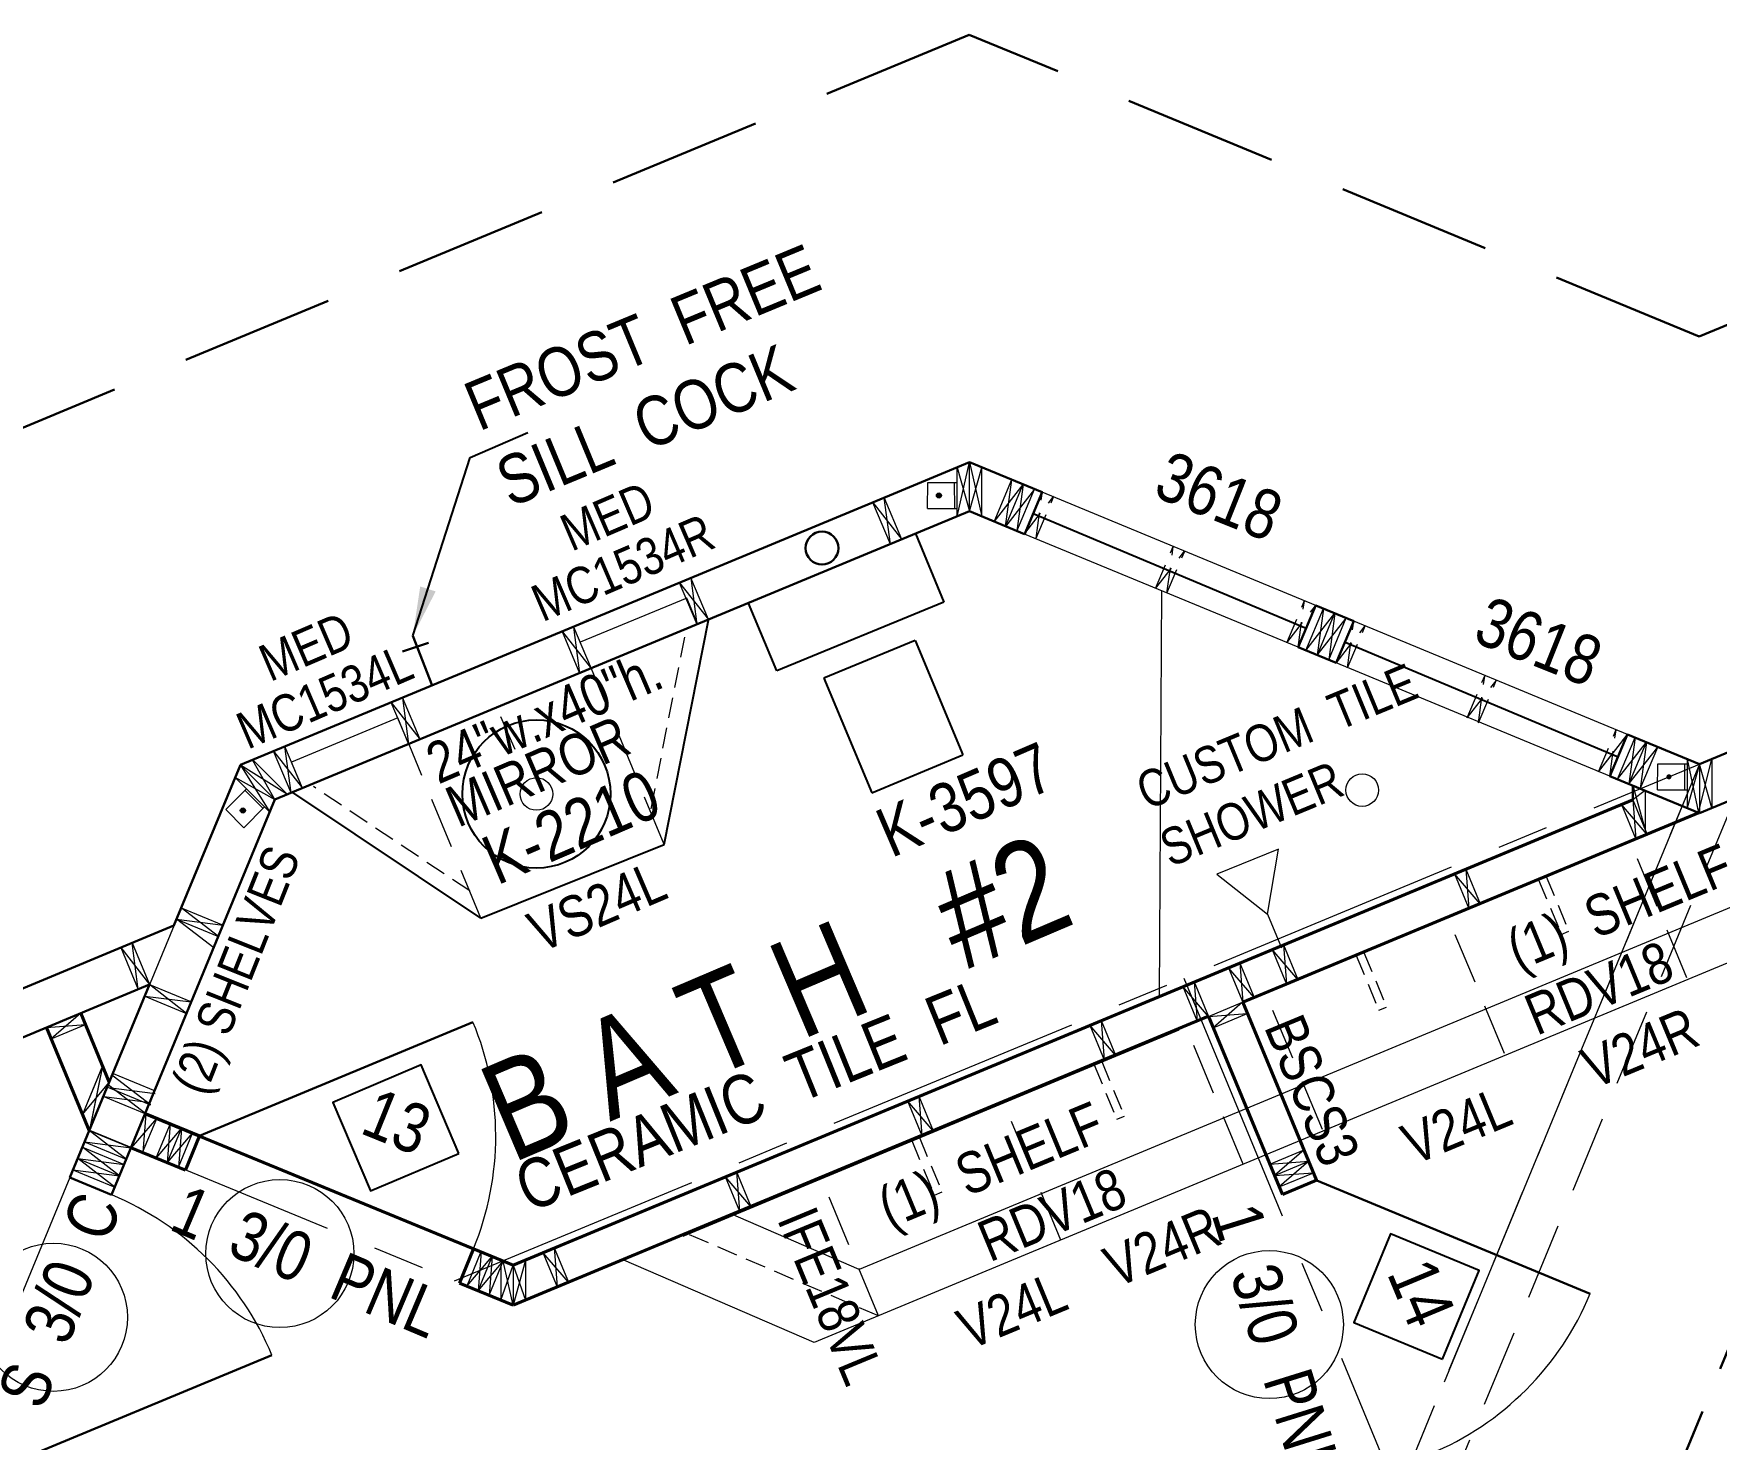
# Model space of a CAD drawing. Header units: inches. Extents: x 2775 to 35798, y 1675 to 10350.
# Drawn here: x 13638 to 13842.6, y 3896.1 to 4066.9 of the extents above; entities that cross this region are included whole.
import ezdxf

# ---------------------------------------------------------------- set-up
doc = ezdxf.new("R2010")
doc.units = ezdxf.units.IN
doc.header["$LTSCALE"] = 0.5
doc.header["$MEASUREMENT"] = 0
doc.linetypes.add('CENTER', pattern=[2, 1.25, -0.25, 0.25, -0.25])
doc.linetypes.add('HIDDEN', pattern=[0.375, 0.25, -0.125])
for name, color, linetype, lineweight in [('BUILT-INS', 6, 'CONTINUOUS', 9), ('DOORS', 7, 'CONTINUOUS', 30), ('GRID', 1, 'CENTER', 20), ('INT WALLS', 7, 'CONTINUOUS', 40), ('LITE COVE', 7, 'HIDDEN', 30), ('MILLWORK', 7, 'CONTINUOUS', 20), ('PLUMBING', 7, 'CONTINUOUS', 20), ('ROOF BEAMS', 3, 'HIDDEN', 30), ('ROOFLINE', 7, 'HIDDEN', 30), ('WALL FRAMING', 7, 'CONTINUOUS', 30), ('WALLS', 7, 'CONTINUOUS', 30), ('WINDOWS', 5, 'CONTINUOUS', 30)]:
    doc.layers.add(name, color=color, linetype=linetype, lineweight=lineweight)
for name, color, linetype in [('CABINETS', 30, 'HIDDEN'), ('CABTOPS', 30, 'CONTINUOUS'), ('LLPLUMBING', 102, 'CONTINUOUS'), ('LLTEXT', 7, 'CONTINUOUS'), ('MILLWORK TEXT', 7, 'CONTINUOUS'), ('TEXT', 7, 'CONTINUOUS')]:
    doc.layers.add(name, color=color, linetype=linetype)
doc.styles.add('ARCHENT', font='technical.ttf', dxfattribs={"height": 6})
doc.styles.add('ARCHENTLTD', font='technical.ttf', dxfattribs={"height": 6})
doc.dimstyles.new('ARCHENTLTD', dxfattribs={"dimtxt": 12, "dimasz": 6, "dimexe": 9, "dimexo": 3, "dimgap": 1, "dimtad": 0, "dimdec": 4, "dimzin": 1, "dimdsep": 46, "dimlunit": 4, "dimtxsty": 'ARCHENT', "dimcen": 6, "dimaunit": 1, "dimadec": 5, "dimazin": 0, "dimtfac": 1, "dimtdec": 4, "dimtofl": 0, "dimtmove": 0, "dimatfit": 3, "dimfxl": 1, "dimfrac": 2, "dimtolj": 1, "dimtzin": 0, "dimarcsym": 0})

msp = doc.modelspace()

# ---------------------------------------------------------------- hatches: boundary and pattern name
at = {"layer": 'WALL FRAMING', "lineweight": 9, "ltscale": 150}
for points in [[(13748.36681, 4010.77097, 1), (13747.74181, 4010.77097, 1)], [(13837.11341, 3976.58326, 1), (13836.48841, 3976.58326, 1)], [(13837.11341, 3976.58326, 1), (13836.48841, 3976.58326, 1)], [(13663.75661, 3972.49091, 1), (13663.13161, 3972.49091, 1)]]:
    msp.add_hatch(color=256, dxfattribs=at).paths.add_polyline_path(points)

# ---------------------------------------------------------------- linework, layer by layer
at = {"layer": 'BUILT-INS', "linetype": 'HIDDEN', "lineweight": 9, "ltscale": 50}
for p, q in [((13838.98554, 3952.17594), (13832.07281, 3968.79563)), ((13816.82595, 3942.95897), (13809.91322, 3959.57866)), ((13794.66636, 3933.74199), (13787.75363, 3950.36168)), ((13785.03549, 3929.50037), (13778.12276, 3946.12007)), ((13762.8759, 3920.2834), (13755.96317, 3936.90309)), ((13740.71631, 3911.06643), (13733.80358, 3927.68612))]:
    msp.add_line(p, q, dxfattribs=at)
at = {"layer": 'BUILT-INS', "ltscale": 0.75}
for p, q in [((13858.89447, 3966.80397), (13738.36231, 3916.72594)), ((13869.03478, 3964.39481), (13732.90713, 3907.83726))]:
    msp.add_line(p, q, dxfattribs=at)
at = {"layer": 'BUILT-INS', "color": 6, "linetype": 'HIDDEN', "lineweight": 9, "ltscale": 20}
for p, q in [((13821.88535, 3964.45463), (13824.63905, 3957.82004)), ((13820.96175, 3964.07129), (13823.71544, 3957.43669)), ((13798.78757, 3954.85848), (13801.54127, 3948.22389)), ((13799.71118, 3955.24183), (13802.46487, 3948.60723)), ((13767.85169, 3941.98008), (13770.60539, 3935.34549)), ((13766.92809, 3941.59674), (13769.68178, 3934.96214)), ((13744.75391, 3932.38394), (13747.50761, 3925.74934)), ((13745.67752, 3932.76728), (13748.43121, 3926.13268)), ((13740.7155, 3911.06837), (13717.481, 3921.05274))]:
    msp.add_line(p, q, dxfattribs=at)
at = {"layer": 'BUILT-INS', "color": 6, "linetype": 'Continuous', "lineweight": 9, "ltscale": 5}
for p, q in [((13823.71544, 3957.43669), (13824.63905, 3957.82004)), ((13801.54127, 3948.22389), (13802.46487, 3948.60723)), ((13769.68178, 3934.96214), (13770.60539, 3935.34549)), ((13747.50761, 3925.74934), (13748.43121, 3926.13268))]:
    msp.add_line(p, q, dxfattribs=at)
at = {"layer": 'BUILT-INS'}
for p, q in [((13738.36231, 3916.72594), (13722.77725, 3923.46445)), ((13732.90713, 3907.83726), (13709.74228, 3917.85305))]:
    msp.add_line(p, q, dxfattribs=at)
at = {"layer": 'CABINETS', "lineweight": 9, "ltscale": 50}
for p, q in [((13714.6623, 3968.34428), (13705.80605, 3989.70797)), ((13692.38716, 3959.41019), (13683.63703, 3980.51787))]:
    msp.add_line(p, q, dxfattribs=at)
at = {"layer": 'CABTOPS', "color": 7, "linetype": 'HIDDEN', "lineweight": 20, "ltscale": 20}
for p, q in [((13713.05739, 3972.71384), (13717.40322, 3994.67413)), ((13691.01583, 3962.71822), (13672.00982, 3975.40527))]:
    msp.add_line(p, q, dxfattribs=at)
at = {"layer": 'DOORS', "ltscale": 75}
for p, q in [((13691.41326, 3946.78644), (13658.18379, 3932.93717)), ((13793.98028, 3927.5446), (13827.24218, 3913.77342)), ((13666.97171, 3906.30814), (13633.72037, 3892.51064))]:
    msp.add_line(p, q, dxfattribs=at)
at = {"layer": 'DOORS', "color": 7, "linetype": 'Continuous', "lineweight": 25, "ltscale": 25, "flags": 128}
for points in [[(13689.6926, 3930.82407), (13685.13392, 3941.5649), (13674.39309, 3937.00621), (13678.95178, 3926.26539)], [(13809.26479, 3905.82338), (13813.7183, 3916.60824), (13802.93345, 3921.06176), (13798.47993, 3910.2769)]]:
    msp.add_lwpolyline(points, close=True, dxfattribs=at)
at = {"layer": 'DOORS', "color": 7, "linetype": 'Continuous', "lineweight": 20, "ltscale": 7.5}
for centre in [(13667.93942, 3918.64774), (13667.93942, 3918.64774), (13640.41261, 3910.90695), (13788.22092, 3910.0207)]:
    msp.add_circle(centre, 9, dxfattribs=at)
at = {"layer": 'DOORS', "lineweight": 9, "ltscale": 75}
for centre, radius, start, end in [((13658.18379, 3932.93717), 36, 337.6252485, 22.6252485), ((13633.73204, 3892.52198), 35.98519, 22.5262444, 67.5019631), ((13793.98028, 3927.5446), 35.98566, 292.5321603, 337.5093435)]:
    msp.add_arc(centre, radius, start, end, dxfattribs=at)
at = {"layer": 'GRID', "ltscale": 50}
for p, q in [((13840.50378, 3978.12922), (13929.17153, 4014.93082)), ((13663.13356, 3978.02306), (13626.44744, 3889.29817)), ((13689.15526, 3915.32124), (13840.50378, 3978.12922)), ((13840.50378, 3978.12922), (13803.83543, 3889.42486)), ((13777.81509, 3952.11682), (13803.83543, 3889.42486)), ((13501.44662, 3888.80149), (13652.09586, 3951.32853)), ((13644.79447, 3933.65897), (13689.15526, 3915.32124)), ((13644.79447, 3933.65897), (13689.15526, 3915.32124))]:
    msp.add_line(p, q, dxfattribs=at)
at = {"layer": 'INT WALLS', "ltscale": 75}
for p, q in [((13696.31112, 3917.24187), (13832.40512, 3973.78544)), ((13784.98606, 3949.21109), (13840.38376, 3972.22742)), ((13784.98368, 3949.20956), (13792.24607, 3931.71255)), ((13696.31906, 3912.37223), (13780.82788, 3947.48348)), ((13780.82788, 3947.48348), (13789.81399, 3925.8336)), ((13658.18379, 3932.93717), (13651.62523, 3935.63703)), ((13658.18379, 3932.93717), (13651.62523, 3935.63703)), ((13696.31112, 3917.24187), (13651.55175, 3935.61869)), ((13656.4708, 3928.77595), (13658.18379, 3932.93717)), ((13656.4708, 3928.77595), (13658.18379, 3932.93717)), ((13656.4708, 3928.77595), (13649.84944, 3931.50167)), ((13656.4708, 3928.77595), (13649.84944, 3931.50167)), ((13689.7605, 3915.07209), (13691.47349, 3919.2333)), ((13689.7605, 3915.07209), (13691.47349, 3919.2333)), ((13696.31112, 3917.24187), (13691.47349, 3919.2333)), ((13696.31906, 3912.37223), (13689.7605, 3915.07209)), ((13696.31906, 3912.37223), (13689.7605, 3915.07209))]:
    msp.add_line(p, q, dxfattribs=at)
at = {"layer": 'INT WALLS', "color": 7, "lineweight": 20, "ltscale": 50}
for p, q in [((13831.01459, 3973.21648), (13832.75834, 3969.01358)), ((13832.39989, 3973.78326), (13834.14364, 3969.58037)), ((13810.72035, 3964.79393), (13812.4641, 3960.59104)), ((13812.10566, 3965.36072), (13813.8494, 3961.15783)), ((13789.9385, 3956.16088), (13791.68225, 3951.95799)), ((13788.5532, 3955.59409), (13790.29695, 3951.3912)), ((13783.25167, 3953.39144), (13784.99542, 3949.18855)), ((13784.63697, 3953.95823), (13786.38072, 3949.75534)), ((13777.69459, 3951.09266), (13779.43834, 3946.88977)), ((13779.07989, 3951.65945), (13780.82364, 3947.45656)), ((13766.38643, 3946.39441), (13768.13017, 3942.19151)), ((13767.77173, 3946.9612), (13769.51548, 3942.7583)), ((13745.60496, 3937.76151), (13747.3487, 3933.55862)), ((13744.21965, 3937.19473), (13745.9634, 3932.99183)), ((13722.05288, 3927.99504), (13723.79663, 3923.79215)), ((13723.43818, 3928.56183), (13725.18193, 3924.35894)), ((13701.27141, 3919.36215), (13703.01516, 3915.15925)), ((13699.88611, 3918.79536), (13701.62986, 3914.59246))]:
    msp.add_line(p, q, dxfattribs=at)
at = {"layer": 'INT WALLS', "lineweight": 20, "ltscale": 50}
for p, q in [((13780.81476, 3947.47802), (13784.97193, 3949.20077)), ((13640.14625, 3944.74458), (13644.30343, 3946.46734)), ((13781.38901, 3946.09229), (13785.54618, 3947.81505)), ((13788.28078, 3929.52809), (13792.43796, 3931.25084)), ((13788.85503, 3928.14236), (13793.01221, 3929.86512)), ((13789.42928, 3926.75664), (13793.58646, 3928.47939))]:
    msp.add_line(p, q, dxfattribs=at)
at = {"layer": 'INT WALLS', "ltscale": 50}
for p, q in [((13784.98606, 3949.21109), (13793.96929, 3927.55557)), ((13639.57222, 3946.13059), (13644.7635, 3933.60268)), ((13643.72785, 3947.85252), (13647.19634, 3939.48646)), ((13789.81211, 3925.83282), (13793.96929, 3927.55557))]:
    msp.add_line(p, q, dxfattribs=at)
at = {"layer": 'LITE COVE', "ltscale": 90}
msp.add_line((13836.56183, 3889.04348), (13863.71006, 3954.71773), dxfattribs=at)
at = {"layer": 'LLPLUMBING', "color": 5, "linetype": 'Continuous', "lineweight": 30, "ltscale": 25}
for p, q in [((13686.44673, 3987.69574), (13684.10044, 3993.70582)), ((13686.01134, 3992.8811), (13682.84446, 3991.82633))]:
    msp.add_line(p, q, dxfattribs=at)
at = {"layer": 'MILLWORK', "lineweight": 9, "ltscale": 50}
for p, q in [((13717.39241, 3998.31067), (13704.46344, 3992.94021)), ((13718.73502, 3995.07843), (13717.39241, 3998.31067)), ((13705.80605, 3989.70797), (13704.46344, 3992.94021)), ((13682.29442, 3983.75012), (13669.36545, 3978.37966)), ((13683.63372, 3980.52586), (13682.2911, 3983.75811)), ((13670.70807, 3975.14742), (13669.36545, 3978.37966))]:
    msp.add_line(p, q, dxfattribs=at)
at = {"layer": 'MILLWORK', "color": 7, "lineweight": -3, "ltscale": 10}
for p, q in [((13714.6623, 3968.34428), (13720.05937, 3995.6167)), ((13692.38716, 3959.41019), (13669.52829, 3974.66914))]:
    msp.add_line(p, q, dxfattribs=at)
at = {"layer": 'MILLWORK', "color": 7, "linetype": 'Continuous', "lineweight": -3, "ltscale": 5}
msp.add_line((13692.38716, 3959.41019), (13714.6623, 3968.34428), dxfattribs=at)
at = {"layer": 'PLUMBING', "color": 5, "linetype": 'Continuous', "lineweight": -3, "ltscale": 1.5}
for p, q in [((13745.1893, 4006.13488), (13748.64423, 3997.82443)), ((13728.33866, 3989.46228), (13724.8946, 3997.69324)), ((13748.64423, 3997.82443), (13728.33866, 3989.46228)), ((13745.16103, 3993.14557), (13734.06491, 3988.57601)), ((13745.16103, 3993.14557), (13750.97518, 3979.25754)), ((13734.06491, 3988.57601), (13739.90606, 3974.6235)), ((13739.90606, 3974.6235), (13750.97518, 3979.25754))]:
    msp.add_line(p, q, dxfattribs=at)
at = {"layer": 'PLUMBING', "color": 7, "linetype": 'Continuous', "lineweight": 9}
msp.add_line((13775.10327, 3999.21335), (13774.84547, 3949.87088), dxfattribs=at)
at = {"layer": 'PLUMBING', "color": 7, "linetype": 'Continuous', "lineweight": 9, "ltscale": 7.5}
msp.add_line((13694.77569, 3983.92483), (13696.49117, 3979.94384), dxfattribs=at)
at = {"layer": 'PLUMBING', "linetype": 'Continuous', "lineweight": 30, "ltscale": 90}
msp.add_line((13832.40166, 3975.5271), (13832.40512, 3973.78544), dxfattribs=at)
msp.add_line((13832.40166, 3975.5271), (13832.40512, 3973.78544), dxfattribs=at)
at = {"layer": 'PLUMBING', "color": 5, "linetype": 'Continuous', "lineweight": 9, "ltscale": 10}
for p, q in [((13789.3174, 3967.77398), (13781.85497, 3964.75437)), ((13788.00645, 3959.89131), (13789.3174, 3967.77398)), ((13781.85497, 3964.75437), (13788.00645, 3959.89131))]:
    msp.add_line(p, q, dxfattribs=at)
at = {"layer": 'PLUMBING', "color": 5, "lineweight": 9, "ltscale": 90}
msp.add_line((13788.00645, 3959.89131), (13789.71133, 3955.79241), dxfattribs=at)
at = {"layer": 'PLUMBING', "color": 5, "lineweight": 30, "ltscale": 50}
msp.add_circle((13733.84266, 4004.37575), 2, dxfattribs=at)
at = {"layer": 'PLUMBING', "color": 5, "linetype": 'Continuous', "lineweight": -3, "ltscale": 1.5}
msp.add_circle((13699.12314, 3974.49508, -178358.10443), 9, dxfattribs=at)
at = {"layer": 'PLUMBING', "color": 5, "linetype": 'Continuous', "lineweight": 9, "ltscale": 10}
for centre in [(13799.50963, 3974.97315), (13699.12314, 3974.49508, -178358.10443)]:
    msp.add_circle(centre, 1.98, dxfattribs=at)
at = {"layer": 'ROOF BEAMS', "lineweight": 20, "ltscale": 75}
for p, q in [((13840.50371, 3978.12925), (13803.83619, 3889.42518)), ((13844.79941, 3973.95721), (13809.82335, 3889.34666))]:
    msp.add_line(p, q, dxfattribs=at)
at = {"layer": 'ROOFLINE', "linetype": 'HIDDEN', "ltscale": 150}
for p, q in [((13751.75066, 4066.75798), (13626.37341, 4014.73867)), ((13840.46683, 4030.0841), (13751.75066, 4066.75798)), ((13840.46683, 4030.09147), (13929.13443, 4066.893)), ((13840.46803, 4030.0841), (13929.13562, 4066.88563))]:
    msp.add_line(p, q, dxfattribs=at)
at = {"layer": 'WALL FRAMING', "lineweight": 20, "ltscale": 150}
for p, q in [((13750.28858, 4008.22926), (13750.28472, 4014.18227)), ((13751.78818, 4008.85145), (13751.78432, 4014.80446)), ((13753.28858, 4008.2312), (13753.28472, 4014.18421)), ((13742.16995, 4004.85781), (13740.03275, 4009.92568)), ((13743.55207, 4005.44067), (13741.41488, 4010.50854)), ((13718.6713, 3995.10488), (13716.5341, 4000.17276)), ((13720.05342, 3995.68775), (13717.91623, 4000.75562)), ((13704.42393, 3989.12511), (13702.28673, 3994.19298)), ((13705.80605, 3989.70797), (13703.66886, 3994.77585)), ((13683.62012, 3980.55326), (13681.48292, 3985.62113)), ((13685.00225, 3981.13612), (13682.86505, 3986.20399)), ((13668.84939, 3974.42829), (13664.63673, 3978.63446)), ((13669.30337, 3974.6189), (13667.16617, 3979.68678)), ((13670.68549, 3975.20176), (13668.5483, 3980.26964)), ((13839.00323, 3978.74952), (13839.00756, 3972.79632)), ((13839.00323, 3978.74952), (13839.00756, 3972.79632)), ((13842.00323, 3978.75157), (13842.00756, 3972.79845)), ((13667.34995, 3973.80574), (13663.13729, 3978.0119)), ((13840.50368, 3978.12918), (13840.50801, 3972.17606)), ((13840.50368, 3978.12918), (13840.50801, 3972.17606)), ((13666.72971, 3972.30534), (13662.51705, 3976.5115))]:
    msp.add_line(p, q, dxfattribs=at)
at = {"layer": 'WALL FRAMING', "linetype": 'Continuous', "lineweight": 9, "ltscale": 150}
for p, q in [((13750.28472, 4014.18227), (13751.78818, 4008.85145)), ((13750.28858, 4008.22926), (13751.78432, 4014.80446)), ((13751.78432, 4014.80446), (13753.28858, 4008.2312)), ((13751.78818, 4008.85145), (13753.28472, 4014.18421)), ((13754.76038, 4007.58902), (13758.28859, 4012.11569)), ((13756.14334, 4007.00816), (13756.90234, 4012.68875)), ((13759.67483, 4011.54264), (13756.14334, 4007.00816)), ((13758.28859, 4012.11569), (13757.54495, 4006.47169)), ((13740.03275, 4009.92568), (13743.55207, 4005.44067)), ((13742.16995, 4004.85781), (13741.41819, 4010.50071)), ((13716.5341, 4000.17276), (13720.05342, 3995.68775)), ((13718.6713, 3995.10488), (13717.91953, 4000.74778)), ((13794.79249, 3997.02555), (13794.04289, 3991.38401)), ((13792.66042, 3991.94939), (13796.17873, 3996.4525)), ((13794.04289, 3991.38401), (13797.56498, 3995.87945)), ((13796.17873, 3996.4525), (13795.43729, 3990.8137)), ((13702.28673, 3994.19298), (13705.80605, 3989.70797)), ((13704.42393, 3989.12511), (13703.67216, 3994.76801)), ((13681.48292, 3985.62113), (13685.00225, 3981.13612)), ((13683.62012, 3980.55326), (13682.86836, 3986.19616)), ((13828.22537, 3977.2044), (13831.75358, 3981.73107)), ((13830.55336, 3976.29117), (13834.06621, 3980.78126)), ((13830.55336, 3976.29117), (13834.06621, 3980.78126)), ((13832.68324, 3981.36212), (13831.9396, 3975.7181)), ((13832.68324, 3981.36212), (13831.9396, 3975.7181)), ((13834.06621, 3980.78126), (13833.31929, 3975.12944)), ((13834.06621, 3980.78126), (13833.31929, 3975.12944)), ((13664.59846, 3978.59844), (13667.31168, 3973.76972)), ((13667.16617, 3979.68678), (13670.68549, 3975.20176)), ((13669.30337, 3974.6189), (13668.5516, 3980.2618)), ((13831.9396, 3975.7181), (13835.44917, 3980.20039)), ((13831.9396, 3975.7181), (13835.44917, 3980.20039)), ((13839.00323, 3978.74952), (13840.38376, 3972.22742)), ((13839.00323, 3978.74952), (13840.38376, 3972.22742)), ((13840.38376, 3972.22742), (13842.00323, 3978.75157)), ((13668.84939, 3974.42829), (13663.13729, 3978.0119)), ((13663.13729, 3978.0119), (13666.72971, 3972.30534)), ((13840.50368, 3978.12918), (13839.00756, 3972.79632)), ((13840.50368, 3978.12918), (13839.00756, 3972.79632)), ((13842.00756, 3972.79845), (13840.50368, 3978.12918)), ((13667.34995, 3973.80574), (13662.51705, 3976.5115)), ((13651.62523, 3935.63703), (13651.26851, 3930.91517)), ((13651.62523, 3935.63703), (13651.26851, 3930.91517)), ((13649.90613, 3931.47834), (13652.97702, 3935.07824)), ((13649.90613, 3931.47834), (13652.97702, 3935.07824)), ((13652.896, 3930.24753), (13655.9669, 3933.84743)), ((13652.896, 3930.24753), (13655.9669, 3933.84743)), ((13654.61511, 3934.40622), (13654.25838, 3929.68437)), ((13654.61511, 3934.40622), (13654.25838, 3929.68437)), ((13655.9669, 3933.84743), (13655.61018, 3929.12558)), ((13655.9669, 3933.84743), (13655.61018, 3929.12558)), ((13654.24779, 3929.68874), (13657.31869, 3933.28864)), ((13654.24779, 3929.68874), (13657.31869, 3933.28864)), ((13690.67909, 3914.69395), (13693.74999, 3918.29385)), ((13690.67909, 3914.69395), (13693.74999, 3918.29385)), ((13692.03088, 3914.13515), (13695.10178, 3917.73505)), ((13692.03088, 3914.13515), (13695.10178, 3917.73505)), ((13692.3982, 3918.85264), (13692.04148, 3914.13078)), ((13692.3982, 3918.85264), (13692.04148, 3914.13078)), ((13693.74999, 3918.29384), (13693.39327, 3913.57199)), ((13693.74999, 3918.29384), (13693.39327, 3913.57199))]:
    msp.add_line(p, q, dxfattribs=at)
at = {"layer": 'WALL FRAMING', "lineweight": 9, "ltscale": 150}
for p, q in [((13746.65836, 4009.20727), (13746.69998, 4012.33231)), ((13746.69998, 4012.33231), (13750.26283, 4012.33535)), ((13749.97122, 4009.2101), (13749.96855, 4012.3351)), ((13746.65836, 4009.20727), (13750.22122, 4009.21031)), ((13835.40496, 3975.01956), (13835.44658, 3978.1446)), ((13835.40496, 3975.01956), (13835.44658, 3978.1446)), ((13835.44658, 3978.1446), (13839.00943, 3978.14764)), ((13835.44658, 3978.1446), (13839.00943, 3978.14764)), ((13838.71782, 3975.02239), (13838.71515, 3978.14739)), ((13838.71782, 3975.02239), (13838.71515, 3978.14739)), ((13661.35114, 3972.6062), (13663.86861, 3975.12737)), ((13665.9033, 3972.74238), (13663.69197, 3974.95046)), ((13835.40496, 3975.01956), (13838.96782, 3975.02261)), ((13835.40496, 3975.01956), (13838.96782, 3975.02261)), ((13663.56247, 3970.39811), (13661.35114, 3972.6062)), ((13663.56247, 3970.39811), (13666.07994, 3972.91928)), ((13834.14374, 3969.58859), (13831.01466, 3973.21629)), ((13832.39931, 3973.79099), (13832.75834, 3969.01358)), ((13813.84951, 3961.16605), (13810.72043, 3964.79375)), ((13812.10508, 3965.36845), (13812.4641, 3960.59104)), ((13660.46292, 3957.17991), (13655.95548, 3960.67033)), ((13660.46292, 3957.17255), (13655.95548, 3960.66297)), ((13655.38151, 3959.2845), (13661.03553, 3958.56631)), ((13659.90127, 3955.81925), (13655.38151, 3959.2845)), ((13655.38151, 3959.27713), (13661.03553, 3958.55895)), ((13659.90127, 3955.81188), (13655.38151, 3959.27713)), ((13650.71014, 3950.75428), (13649.99029, 3956.40954)), ((13789.93792, 3956.1686), (13790.29695, 3951.3912)), ((13648.614, 3955.83828), (13652.09586, 3951.32853)), ((13791.68236, 3951.96621), (13788.55328, 3955.59391)), ((13786.38083, 3949.76356), (13783.25175, 3953.39126)), ((13784.63639, 3953.96595), (13784.99542, 3949.18855)), ((13656.6033, 3947.83811), (13652.09586, 3951.32853)), ((13780.82375, 3947.46478), (13777.69467, 3951.09247)), ((13779.07931, 3951.66717), (13779.43834, 3946.88977)), ((13651.52189, 3949.94269), (13657.17591, 3949.22451)), ((13784.97061, 3949.20022), (13781.38901, 3946.09229)), ((13639.572, 3946.13031), (13644.30343, 3946.46734)), ((13643.72785, 3947.85252), (13640.14625, 3944.74458)), ((13769.51558, 3942.76653), (13766.3865, 3946.39422)), ((13767.77115, 3946.96892), (13768.13017, 3942.19151)), ((13780.81476, 3947.47802), (13785.54618, 3947.81505)), ((13652.20151, 3936.72957), (13647.69408, 3940.22)), ((13646.54382, 3937.74161), (13652.19785, 3937.02343)), ((13651.62523, 3935.63703), (13647.1178, 3939.12745)), ((13647.1201, 3938.83416), (13652.77412, 3938.11598)), ((13745.60438, 3937.76924), (13745.9634, 3932.99183)), ((13747.34881, 3933.56684), (13744.21973, 3937.19454)), ((13649.27094, 3930.1049), (13644.7635, 3933.59532)), ((13648.4437, 3928.10038), (13643.93627, 3931.59081)), ((13644.18952, 3932.20948), (13649.84355, 3931.4913)), ((13643.36229, 3930.20497), (13649.01632, 3929.48679)), ((13647.87064, 3926.71443), (13643.3632, 3930.20485)), ((13788.28078, 3929.52809), (13793.01221, 3929.86512)), ((13792.43663, 3931.2503), (13788.85503, 3928.14236)), ((13793.01221, 3929.86512), (13789.42928, 3926.75664)), ((13642.78923, 3928.81901), (13648.44325, 3928.10083)), ((13648.44325, 3928.10083), (13647.87064, 3926.71443)), ((13725.18204, 3924.36716), (13722.05296, 3927.99485)), ((13723.4376, 3928.56955), (13723.79663, 3923.79215)), ((13788.85503, 3928.14236), (13793.58646, 3928.47939)), ((13701.27083, 3919.36987), (13701.62986, 3914.59246)), ((13703.01526, 3915.16748), (13699.88618, 3918.79517))]:
    msp.add_line(p, q, dxfattribs=at)
at = {"layer": 'WALL FRAMING', "lineweight": 20, "ltscale": 75}
for p, q in [((13754.76038, 4007.58902), (13756.91109, 4012.70958)), ((13756.14334, 4007.00816), (13758.29406, 4012.12872)), ((13757.52631, 4006.42729), (13759.67702, 4011.54785)), ((13792.66042, 3991.94939), (13794.80124, 3997.04639)), ((13796.14405, 3996.46684), (13794.04289, 3991.38401)), ((13795.43729, 3990.8137), (13797.56717, 3995.88466)), ((13830.55336, 3976.29117), (13832.68324, 3981.36212)), ((13830.55336, 3976.29117), (13832.68324, 3981.36212)), ((13831.93633, 3975.7103), (13834.06621, 3980.78126)), ((13831.93633, 3975.7103), (13834.06621, 3980.78126)), ((13833.31929, 3975.12944), (13835.44917, 3980.20039)), ((13833.31929, 3975.12944), (13835.44917, 3980.20039)), ((13646.38385, 3941.44707), (13643.95101, 3935.5633)), ((13646.38385, 3941.43971), (13643.95101, 3935.55594)), ((13651.25792, 3930.91955), (13652.97702, 3935.07824)), ((13651.25792, 3930.91955), (13652.97702, 3935.07824)), ((13652.91653, 3930.2972), (13654.63564, 3934.45588)), ((13652.91653, 3930.2972), (13654.63564, 3934.45588)), ((13654.24779, 3929.68874), (13655.9669, 3933.84743)), ((13654.24779, 3929.68874), (13655.9669, 3933.84743)), ((13655.59959, 3929.12995), (13657.31869, 3933.28864)), ((13655.59959, 3929.12995), (13657.31869, 3933.28864)), ((13690.69962, 3914.74361), (13692.41873, 3918.90229)), ((13690.69962, 3914.74361), (13692.41873, 3918.90229)), ((13692.03089, 3914.13516), (13693.74999, 3918.29385)), ((13692.03089, 3914.13516), (13693.74999, 3918.29385)), ((13693.38268, 3913.57636), (13695.10178, 3917.73505)), ((13693.38268, 3913.57636), (13695.10178, 3917.73505))]:
    msp.add_line(p, q, dxfattribs=at)
at = {"layer": 'WALL FRAMING', "linetype": 'HIDDEN', "lineweight": 9, "ltscale": 25}
for p, q in [((13758.49461, 4006.15034), (13762.02282, 4010.67701)), ((13759.87758, 4005.56948), (13760.63657, 4011.25007)), ((13774.3977, 3999.4708), (13777.92591, 4003.99747)), ((13775.78067, 3998.88993), (13776.53966, 4004.57052)), ((13790.33875, 3992.88148), (13793.86696, 3997.40815)), ((13791.72171, 3992.30062), (13792.48071, 3997.98121)), ((13797.73004, 3989.81656), (13798.48904, 3995.49715)), ((13796.34708, 3990.39743), (13799.87529, 3994.9241)), ((13813.64031, 3983.15128), (13814.39931, 3988.83187)), ((13812.25735, 3983.73214), (13815.78556, 3988.25881)), ((13828.22537, 3977.2044), (13831.75358, 3981.73107)), ((13829.60833, 3976.62353), (13830.36733, 3982.30412))]:
    msp.add_line(p, q, dxfattribs=at)
at = {"layer": 'WALL FRAMING', "linetype": 'HIDDEN', "lineweight": 20, "ltscale": 25}
for p, q in [((13759.87758, 4005.56948), (13762.02829, 4010.69004)), ((13774.3977, 3999.4708), (13776.54842, 4004.59136)), ((13775.78067, 3998.88993), (13777.93138, 4004.01049)), ((13790.33875, 3992.88148), (13792.48946, 3998.00204)), ((13797.73004, 3989.81656), (13799.88076, 3994.93712)), ((13812.25735, 3983.73214), (13814.40806, 3988.8527)), ((13813.64031, 3983.15128), (13815.79103, 3988.27184)), ((13828.22537, 3977.2044), (13830.37608, 3982.32496)), ((13828.22537, 3977.2044), (13830.37608, 3982.32496))]:
    msp.add_line(p, q, dxfattribs=at)
at = {"layer": 'WALL FRAMING', "lineweight": 9, "ltscale": 50}
for p, q in [((13833.90289, 3974.90651), (13832.39989, 3973.78326)), ((13832.40166, 3975.5271), (13833.91238, 3970.13777)), ((13832.40166, 3975.5271), (13833.91238, 3970.13777))]:
    msp.add_line(p, q, dxfattribs=at)
at = {"layer": 'WALL FRAMING', "linetype": 'Continuous', "lineweight": 20, "ltscale": 90}
msp.add_line((13833.90289, 3974.90651), (13833.91238, 3970.13777), dxfattribs=at)
at = {"layer": 'WALL FRAMING', "lineweight": 20, "ltscale": 50}
for p, q in [((13655.95548, 3960.67033), (13661.03689, 3958.56575)), ((13655.95548, 3960.66297), (13661.03689, 3958.55838)), ((13655.38151, 3959.2845), (13660.46292, 3957.17991)), ((13655.38151, 3959.27713), (13660.46292, 3957.17255)), ((13649.99029, 3956.40954), (13652.09586, 3951.32853)), ((13648.60489, 3955.8345), (13650.71014, 3950.75428)), ((13652.09586, 3951.32853), (13657.17727, 3949.22395)), ((13651.52189, 3949.94269), (13656.6033, 3947.83811)), ((13647.69058, 3940.52065), (13652.77199, 3938.41607)), ((13646.54382, 3937.74161), (13651.62523, 3935.63703)), ((13647.1201, 3938.83416), (13652.20151, 3936.72957)), ((13644.76231, 3933.60268), (13649.84372, 3931.4981)), ((13644.7635, 3933.59532), (13649.84491, 3931.49073)), ((13643.93627, 3931.59081), (13649.01768, 3929.48622)), ((13644.18952, 3932.20948), (13649.27094, 3930.1049)), ((13643.3632, 3930.20485), (13648.44461, 3928.10027)), ((13642.78923, 3928.81901), (13647.87064, 3926.71443))]:
    msp.add_line(p, q, dxfattribs=at)
at = {"layer": 'WALL FRAMING', "linetype": 'Continuous', "lineweight": 20, "ltscale": 40}
for p, q in [((13646.38385, 3941.44707), (13644.7905, 3933.66798)), ((13646.38385, 3941.43971), (13644.7905, 3933.66061)), ((13696.31112, 3917.24187), (13696.31906, 3912.37223)), ((13696.31112, 3917.24187), (13696.31906, 3912.37223)), ((13697.8101, 3917.86466), (13697.81805, 3912.99502)), ((13697.8101, 3917.86466), (13697.81805, 3912.99502)), ((13694.81146, 3917.03272), (13694.81805, 3912.99012)), ((13694.81146, 3917.03272), (13694.81805, 3912.99012))]:
    msp.add_line(p, q, dxfattribs=at)
at = {"layer": 'WALL FRAMING', "linetype": 'HIDDEN', "lineweight": 9, "ltscale": 40}
for p, q in [((13643.95101, 3935.5633), (13647.19634, 3939.48646)), ((13643.95101, 3935.55594), (13647.19633, 3939.47909)), ((13696.31112, 3917.24187), (13696.31906, 3912.37223)), ((13696.31112, 3917.24187), (13696.31906, 3912.37223)), ((13696.31112, 3917.24187), (13696.31906, 3912.37223)), ((13696.31112, 3917.24187), (13696.31906, 3912.37223))]:
    msp.add_line(p, q, dxfattribs=at)
at = {"layer": 'WALL FRAMING', "linetype": 'Continuous', "lineweight": 9, "ltscale": 40}
for p, q in [((13694.81805, 3912.99012), (13696.31112, 3917.24187)), ((13694.81805, 3912.99012), (13696.31112, 3917.24187)), ((13696.31906, 3912.37223), (13695.10178, 3917.73505)), ((13696.31906, 3912.37223), (13695.10178, 3917.73505)), ((13696.31112, 3917.24187), (13697.81805, 3912.99502)), ((13696.31112, 3917.24187), (13697.81805, 3912.99502)), ((13697.8101, 3917.86466), (13696.31906, 3912.37223)), ((13697.8101, 3917.86466), (13696.31906, 3912.37223))]:
    msp.add_line(p, q, dxfattribs=at)
at = {"layer": 'WALL FRAMING', "lineweight": 9, "ltscale": 150}
for centre in [(13748.05431, 4010.77097), (13663.44411, 3972.49091)]:
    msp.add_circle(centre, 0.3125, dxfattribs=at)
at = {"layer": 'WALL FRAMING', "color": 9, "linetype": 'Continuous', "lineweight": 5, "ltscale": 150}
for centre in [(13748.05431, 4010.77097), (13663.44411, 3972.49091)]:
    msp.add_circle(centre, 0.3125, dxfattribs=at)
at = {"layer": 'WALLS', "color": 4, "ltscale": 75}
for p, q in [((13751.78432, 4014.80446), (13743.01147, 4011.16458)), ((13760.599, 4011.1606), (13751.78432, 4014.80446)), ((13929.17153, 4014.93082), (13840.50378, 3978.12922)), ((13743.01147, 4011.16458), (13709.75991, 3997.36843)), ((13758.44828, 4006.04004), (13760.599, 4011.1606)), ((13751.78818, 4008.85145), (13667.34567, 3973.81606)), ((13758.46912, 4006.08965), (13751.78818, 4008.85145)), ((13929.17579, 4008.97767), (13840.50801, 3972.17606)), ((13709.7599, 3997.36843), (13663.13356, 3978.02306)), ((13791.73844, 3992.33663), (13793.87926, 3997.43364)), ((13798.48915, 3995.49741), (13793.86832, 3997.40759)), ((13796.35927, 3990.42646), (13798.48915, 3995.49741)), ((13796.35942, 3990.4264), (13791.73742, 3992.33705)), ((13829.63139, 3976.67841), (13831.76126, 3981.74937)), ((13829.63139, 3976.67841), (13831.76126, 3981.74937)), ((13840.50378, 3978.12922), (13831.7618, 3981.74302)), ((13663.13356, 3978.02306), (13655.06826, 3958.51722)), ((13840.50801, 3972.17606), (13829.62921, 3976.67319)), ((13840.50801, 3972.17606), (13829.62921, 3976.67319)), ((13667.34567, 3973.81606), (13647.48798, 3925.79053)), ((13667.34567, 3973.81606), (13647.48798, 3925.79053)), ((13497.23551, 3893.0063), (13655.06826, 3958.51722)), ((13495.94901, 3886.51737), (13652.09586, 3951.32853)), ((13652.09586, 3951.32853), (13642.40657, 3927.89512))]:
    msp.add_line(p, q, dxfattribs=at)
at = {"layer": 'WALLS', "color": 4, "lineweight": 20, "ltscale": 75}
for p, q in [((13793.86832, 3997.40759), (13760.599, 4011.1606)), ((13791.73742, 3992.33705), (13758.46912, 4006.08965)), ((13831.7618, 3981.74302), (13798.48915, 3995.49741)), ((13829.62921, 3976.67319), (13796.35942, 3990.4264))]:
    msp.add_line(p, q, dxfattribs=at)
at = {"layer": 'WALLS', "lineweight": 20, "ltscale": 50}
msp.add_line((13780.82788, 3947.48348), (13777.40349, 3946.05915), dxfattribs=at)
at = {"layer": 'WALLS', "color": 7, "linetype": 'Continuous', "lineweight": 9, "ltscale": 0.25}
msp.add_line((13716.97555, 3920.75242), (13777.2491, 3945.82236), dxfattribs=at)
at = {"layer": 'WALLS', "color": 4, "ltscale": 50}
msp.add_line((13642.40657, 3927.89512), (13647.48798, 3925.79053), dxfattribs=at)
at = {"layer": 'WINDOWS', "lineweight": 25, "ltscale": 75}
for p, q in [((13759.51321, 4008.57548), (13792.70376, 3994.63493)), ((13797.42422, 3992.96198), (13830.6154, 3979.02117))]:
    msp.add_line(p, q, dxfattribs=at)

# ---------------------------------------------------------------- texts
at = {"layer": 'BUILT-INS', "linetype": 'Continuous', "lineweight": 30, "ltscale": 1.5, "char_height": 5, "attachment_point": 3, "style": 'ARCHENTLTD'}
for s, insert, rotation in [('(1)  SHELF\\P{\\H1.999x;  }', (13843.04652, 3968.57225), 22.5213889), ('V24R\\P{\\H1.999x;  }', (13838.94668, 3948.70741), 22.5213889), ('BSCS3\\P{\\H1.999x;  }', (13799.34696, 3930.77407), 292.5213889), ('V24L\\P{\\H1.999x;  }', (13816.20243, 3939.09624), 22.5213889), ('(1)  SHELF\\P{\\H1.999x;  }', (13766.61091, 3937.25103), 22.5213889), ('V24R\\P{\\H1.999x;  }', (13780.86873, 3924.5507), 22.5213889), ('V24L\\P{\\H1.999x;  }', (13762.16877, 3916.62169), 22.5213889)]:
    msp.add_mtext(s, dxfattribs=dict(at, insert=insert, rotation=rotation))
at = {"layer": 'BUILT-INS', "color": 6, "linetype": 'Continuous', "lineweight": 30, "ltscale": 1.5, "char_height": 5, "attachment_point": 3, "rotation": 22.5213889, "style": 'ARCHENTLTD'}
for insert in [(13835.85548, 3956.78074), (13769.36391, 3929.25417)]:
    msp.add_mtext('RDV18\\P{\\H1.999x;  }', dxfattribs=dict(at, insert=insert))
at = {"layer": 'BUILT-INS', "linetype": 'Continuous', "lineweight": 9, "ltscale": 1.5, "insert": (13732.95635, 3924.75058), "char_height": 5, "attachment_point": 1, "rotation": 292.5, "style": 'ARCHENTLTD'}
msp.add_mtext('IFE18VL\\P{\\H1.999x;  }', dxfattribs=at)
at = {"layer": 'CABINETS', "color": 7, "linetype": 'Continuous', "lineweight": 30, "insert": (13713.40274, 3966.54325), "char_height": 5, "attachment_point": 3, "rotation": 23.2988889, "style": 'ARCHENTLTD'}
msp.add_mtext('VS24L\\P\\P  ', dxfattribs=at)
at = {"layer": 'DOORS', "color": 7, "linetype": 'Continuous', "lineweight": 30, "ltscale": 1.5, "char_height": 6, "style": 'ARCHENTLTD'}
for s, insert, attachment_point, rotation in [('13\\P  ', (13680.29117, 3930.02196), 5, 338.016795), ('S  3/0  C\\P{\\H1.999x;  }', (13643.17658, 3926.56411, -48432), 3, 68.7746594), ('1  3/0  PNL\\P\\P{\\H1.999x;  }', (13786.89226, 3925.23062), 1, 287.3085995), ('14\\P  ', (13802.0962, 3911.95867), 5, 292.5814008)]:
    msp.add_mtext(s, dxfattribs=dict(at, insert=insert, attachment_point=attachment_point, rotation=rotation))
at = {"layer": 'DOORS', "linetype": 'Continuous', "lineweight": 30, "ltscale": 1.5, "insert": (13656.63572, 3927.16119), "char_height": 6, "attachment_point": 1, "rotation": 337.0719444, "style": 'ARCHENTLTD'}
msp.add_mtext('1  3/0  PNL\\P{\\H1.999x;  }', dxfattribs=at)
msp.add_mtext('1  3/0  PNL\\P{\\H1.999x;  }', dxfattribs=at)
at = {"layer": 'LLTEXT', "lineweight": 9, "ltscale": 1.5, "attachment_point": 1, "rotation": 22.5, "style": 'ARCHENT'}
for s, insert, char_height in [('FROST  FREE  \\PSILL  COCK', (13689.85142, 4024.07716), 6), ('  \\PCUSTOM  TILE\\PSHOWER', (13768.73291, 3983.5966), 4.5)]:
    msp.add_mtext(s, dxfattribs=dict(at, insert=insert, char_height=char_height))
at = {"layer": 'MILLWORK TEXT', "linetype": 'Continuous', "lineweight": 30, "char_height": 4.5, "attachment_point": 3, "style": 'ARCHENTLTD'}
for s, insert, rotation in [('MED \\P  ', (13712.12751, 4012.5836), 23.2988889), ('MC1534R \\P  ', (13719.39045, 4008.66434), 23.2988889), ('MED \\P  ', (13675.49404, 3996.7504), 23.2988889), ('MC1534L \\P  ', (13682.75698, 3992.83113), 23.2988889), ('(2) SHELVES \\P  ', (13666.31361, 3968.60271), 68.2988889)]:
    msp.add_mtext(s, dxfattribs=dict(at, insert=insert, rotation=rotation))
at = {"layer": 'PLUMBING', "color": 5, "linetype": 'Continuous', "char_height": 6, "attachment_point": 3, "rotation": 23.2988889, "style": 'ARCHENTLTD'}
for s, insert in [('K-3597\\P\\P  ', (13760.23907, 3980.96304)), ('K-2210\\P\\P  ', (13712.34082, 3977.64589))]:
    msp.add_mtext(s, dxfattribs=dict(at, insert=insert))
at = {"layer": 'TEXT', "linetype": 'Continuous', "lineweight": 30, "ltscale": 1.5, "insert": (13721.15619, 3946.76627), "char_height": 12, "attachment_point": 5, "rotation": 23.0769444, "style": 'ARCHENTLTD'}
msp.add_mtext('    B A T H   #2', dxfattribs=at)
at = {"layer": 'TEXT', "color": 7, "linetype": 'Continuous', "lineweight": 30, "ltscale": 1.5, "insert": (13695.94621, 3929.16323), "char_height": 6, "attachment_point": 1, "rotation": 22.050925, "style": 'ARCHENTLTD'}
msp.add_mtext('CERAMIC  TILE  FL\\P{\\H1.999x;  }', dxfattribs=at)
at = {"layer": 'WINDOWS', "color": 7, "linetype": 'Continuous', "lineweight": 30, "attachment_point": 3, "style": 'ARCHENTLTD'}
for s, insert, char_height, rotation in [('3618\\P\\P  ', (13790.34084, 4010.66086), 6, 338.215), ('3618\\P\\P  ', (13829.19919, 3993.00026), 6, 338.215), ('24"w.x40"h.\\P\\P  ', (13712.94306, 3992.16495), 5, 23.2988889)]:
    msp.add_mtext(s, dxfattribs=dict(at, insert=insert, char_height=char_height, rotation=rotation))
at = {"layer": 'WINDOWS', "color": 7, "linetype": 'Continuous', "lineweight": 9, "insert": (13708.95188, 3984.14976), "char_height": 5, "attachment_point": 3, "rotation": 23.2988889, "style": 'ARCHENTLTD'}
msp.add_mtext('MIRROR\\P\\P  ', dxfattribs=at)

# ---------------------------------------------------------------- leaders
at = {"layer": 'TEXT', "color": 7, "linetype": 'Continuous', "lineweight": 9, "ltscale": 25}
msp.add_leader([(13684.10044, 3993.70582), (13691.07354, 4015.37971), (13698.06221, 4018.43442)], dimstyle='ARCHENTLTD', override={"dimgap": 1, "dimtad": 0}, dxfattribs=at)

doc.saveas('drawing.dxf')
